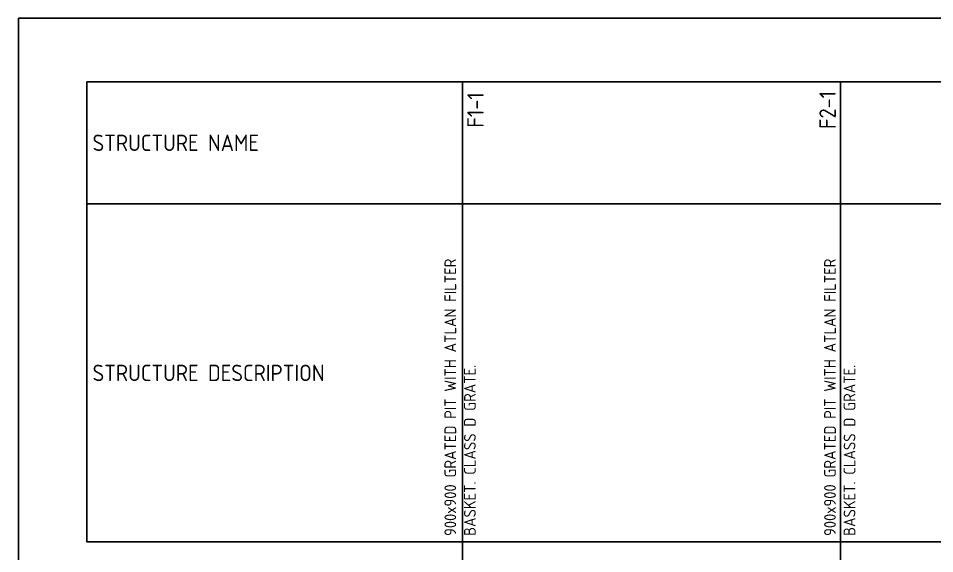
# Model space of a CAD drawing. Header units: metres. Extents: x 27 to 1668, y 87 to 577.
# Drawn here: x 27.1 to 222.1, y 462.5 to 576.5 of the extents above; entities that cross this region are included whole.
import ezdxf
from ezdxf.enums import TextEntityAlignment as Align

# ---------------------------------------------------------------- set-up
doc = ezdxf.new("R2010")
doc.units = ezdxf.units.M
for name, color, linetype in [('C_TEXT', 7, 'Continuous'), ('C_TEXT_TABLE', 1, 'Continuous'), ('XREF', 7, 'Continuous')]:
    doc.layers.add(name, color=color, linetype=linetype)
doc.layers.add('VPORTS_FRAMES', color=11, linetype='Continuous', plot=False)
doc.styles.add('ISOCP', font='isocp.shx')
doc.styles.add('ISOCP.shx', font='ISOCP.shx')

# ---------------------------------------------------------------- blocks, each defined once
blk = doc.blocks.new('XD_SWD LS')
at = {"layer": 'C_TEXT_TABLE'}
for p, q in [((41.66, 465), (41.66, 563)), ((41.66, 563), (185.76, 563)), ((121.66, 563), (185.76, 563)), ((121.66, 563), (121.66, 537)), ((185.76, 563), (255.08, 563)), ((202.11, 563), (202.11, 537)), ((202.11, 563), (202.11, 537)), ((121.66, 545), (121.66, 465)), ((41.66, 537), (185.76, 537)), ((121.66, 537), (185.76, 537)), ((121.66, 537), (121.66, 465)), ((121.66, 537), (185.76, 537)), ((121.66, 537), (186.21, 537)), ((121.66, 537), (121.66, 465)), ((121.66, 537), (186.21, 537)), ((185.76, 537), (255.08, 537)), ((185.76, 537), (255.08, 537)), ((186.21, 537), (221.71, 537)), ((186.21, 537), (221.71, 537)), ((202.11, 537), (202.11, 465)), ((202.11, 537), (202.11, 465)), ((221.71, 537), (257.22, 537)), ((221.71, 537), (257.22, 537)), ((41.66, 465), (185.76, 465)), ((121.66, 465), (185.76, 465)), ((121.66, 465), (185.76, 465)), ((121.66, 465), (186.21, 465)), ((121.66, 465), (186.21, 465)), ((121.66, 465), (186.21, 465)), ((121.66, 280), (121.66, 465)), ((121.66, 280), (121.66, 465)), ((121.66, 280), (121.66, 465)), ((121.66, 465), (192.17, 465)), ((121.66, 280), (121.66, 465)), ((121.66, 280), (121.66, 465)), ((186.21, 465), (221.71, 465)), ((192.17, 465), (226.68, 465)), ((202.11, 460), (202.11, 465)), ((221.71, 465), (257.22, 465))]:
    blk.add_line(p, q, dxfattribs=at)
at = {"layer": 'C_TEXT', "style": 'ISOCP'}
for s, p in [('F1-1', (126.16, 557)), ('F2-1', (201.11, 557))]:
    blk.add_text(s, height=3.5, rotation=90, dxfattribs=at).set_placement(p, align=Align.CENTER)
at = {"layer": 'C_TEXT'}
for s, style, p in [('STRUCTURE NAME', 'ISOCP', (42.91, 548.25)), ('STRUCTURE DESCRIPTION', 'ISOCP.shx', (42.91, 499.25))]:
    blk.add_text(s, height=3.5, dxfattribs=dict(at, style=style)).set_placement(p)
at = {"layer": 'C_TEXT', "char_height": 2.5, "attachment_point": 1, "rotation": 90, "style": 'ISOCP.shx'}
for insert, width in [((117.8, 466.28), 70.5319), ((198.61, 466.28), 66.2152)]:
    blk.add_mtext('900x900 GRATED PIT WITH ATLAN FILTER BASKET. CLASS D GRATE.', dxfattribs=dict(at, insert=insert, width=width))

msp = doc.modelspace()

# ---------------------------------------------------------------- block references
at = {"layer": 'XREF'}
msp.add_blockref('XD_SWD LS', (0, 0), dxfattribs=at)

# ---------------------------------------------------------------- next in the draw order: linework, layer by layer
at = {"layer": 'VPORTS_FRAMES'}
msp.add_lwpolyline([(27.11, 576.52), (798.11, 576.52), (798.11, 89.14), (27.11, 89.14)], close=True, dxfattribs=at)

doc.saveas('drawing.dxf')
